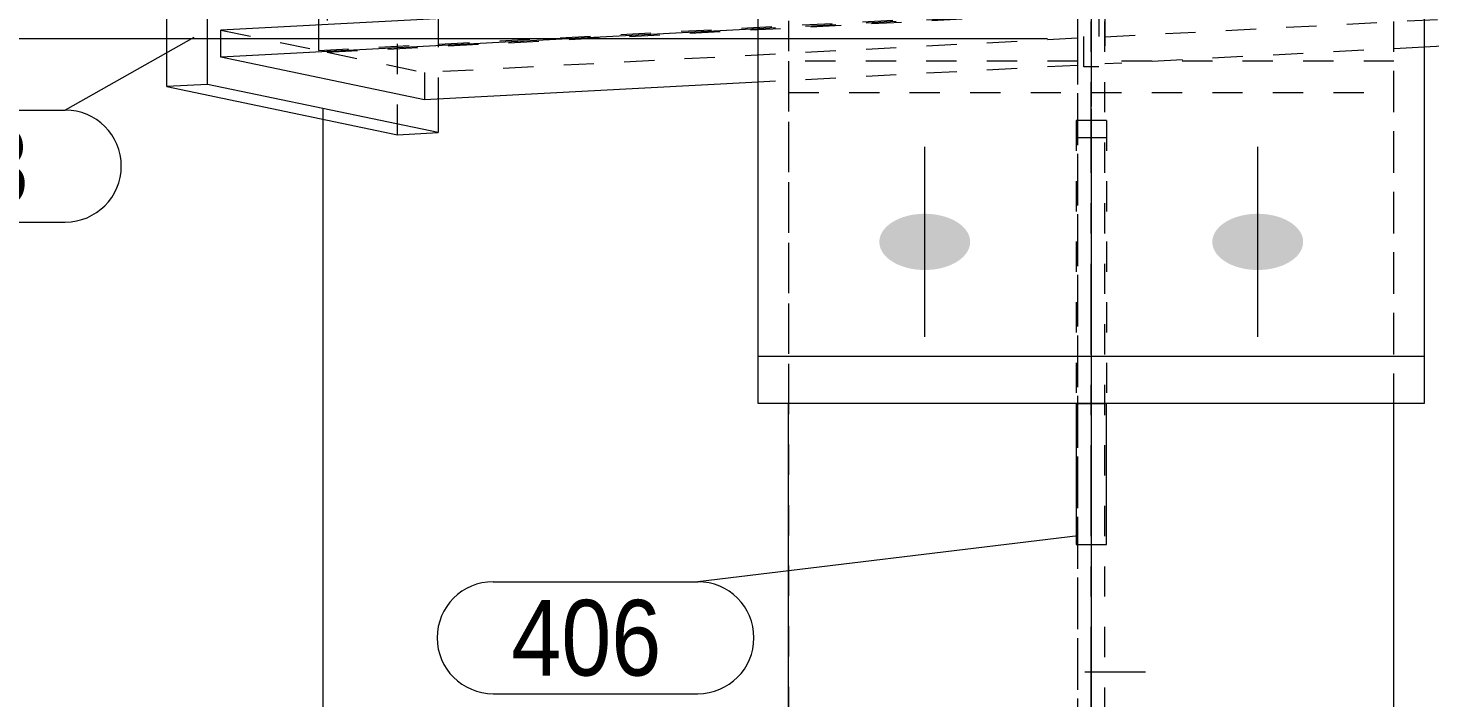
# Model space of a CAD drawing. Header units: millimetres. Extents: x 2 to 579, y 1 to 825.
# Drawn here: x 41.07 to 87.39, y 564.87 to 587 of the extents above; entities that cross this region are included whole.
import ezdxf

# ---------------------------------------------------------------- set-up
doc = ezdxf.new("R2010")
doc.units = ezdxf.units.MM
for name, pattern in [('XKITLINE00', [0]), ('XKITLINE01', [4, 1, -1, 1, -1]), ('XKITLINE02', [4, 2, -2]), ('XKITLINE03', [6, 3, -1, 1, -1])]:
    doc.linetypes.add(name, pattern=pattern)
for name, color, linetype, lineweight in [('Bolt', 3, 'Continuous', 0), ('Dimensions', 7, 'Continuous', 0), ('Part', 2, 'Continuous', 0), ('PartMark', 7, 'Continuous', 0)]:
    doc.layers.add(name, color=color, linetype=linetype, lineweight=lineweight)
doc.styles.add('ARIAL', font='ARIAL.TTF')

# ---------------------------------------------------------------- blocks, each defined once
blk = doc.blocks.new('*A56')
at = {"layer": 'Bolt', "color": 3, "linetype": 'XKITLINE02', "lineweight": 0}
blk.add_line((77.989, 565.715), (74.404, 565.715), dxfattribs=at)
blk = doc.blocks.new('*A57')
at = {"layer": 'Bolt'}
for points in [[(70.66, 579.006), (70.623, 579.007), (70.586, 579.009), (70.55, 579.011), (70.513, 579.013), (70.476, 579.016), (70.44, 579.02), (70.404, 579.024), (70.368, 579.029), (70.332, 579.034), (70.296, 579.04), (70.261, 579.046), (70.226, 579.053), (70.191, 579.06), (70.157, 579.068), (70.123, 579.077), (70.089, 579.086), (70.055, 579.095), (70.022, 579.105), (69.989, 579.116), (69.957, 579.127), (69.925, 579.138), (69.894, 579.15), (69.863, 579.163), (69.833, 579.175), (69.803, 579.189), (69.774, 579.203), (69.745, 579.217), (69.717, 579.232), (69.689, 579.247), (69.662, 579.262), (69.636, 579.278), (69.61, 579.294), (69.585, 579.311), (69.561, 579.328), (69.537, 579.346), (69.514, 579.363), (69.492, 579.382), (69.47, 579.4), (69.449, 579.419), (69.429, 579.438), (69.41, 579.457), (69.391, 579.477), (69.374, 579.497), (69.357, 579.517), (69.341, 579.538), (69.325, 579.558), (69.311, 579.579), (69.297, 579.6), (69.284, 579.622), (69.272, 579.643), (69.261, 579.665), (69.251, 579.687), (69.242, 579.709), (69.233, 579.731), (69.225, 579.754), (69.219, 579.776), (69.213, 579.798), (69.208, 579.821), (69.204, 579.844), (69.201, 579.866), (69.198, 579.889), (69.197, 579.912), (69.197, 579.935), (69.197, 579.957), (69.198, 579.98), (69.201, 580.003), (69.204, 580.026), (69.208, 580.048), (69.213, 580.071), (69.219, 580.093), (69.225, 580.116), (69.233, 580.138), (69.242, 580.16), (69.251, 580.182), (69.261, 580.204), (69.272, 580.226), (69.284, 580.248), (69.297, 580.269), (69.311, 580.29), (69.325, 580.311), (69.341, 580.332), (69.357, 580.352), (69.374, 580.372), (69.391, 580.392), (69.41, 580.412), (69.429, 580.432), (69.449, 580.451), (69.47, 580.469), (69.492, 580.488), (69.514, 580.506), (69.537, 580.524), (69.561, 580.541), (69.585, 580.558), (69.61, 580.575), (69.636, 580.591), (69.662, 580.607), (69.689, 580.623), (69.717, 580.638), (69.745, 580.653), (69.774, 580.667), (69.803, 580.681), (69.833, 580.694), (69.863, 580.707), (69.894, 580.719), (69.925, 580.731), (69.957, 580.743), (69.989, 580.754), (70.022, 580.764), (70.055, 580.774), (70.089, 580.784), (70.123, 580.793), (70.157, 580.801), (70.191, 580.809), (70.226, 580.816), (70.261, 580.823), (70.296, 580.83), (70.332, 580.836), (70.368, 580.841), (70.404, 580.846), (70.44, 580.85), (70.476, 580.853), (70.513, 580.856), (70.55, 580.859), (70.586, 580.861), (70.623, 580.862), (70.66, 580.863), (70.697, 580.863), (70.733, 580.863), (70.77, 580.862), (70.807, 580.861), (70.844, 580.859), (70.88, 580.856), (70.917, 580.853), (70.953, 580.85), (70.989, 580.846), (71.025, 580.841), (71.061, 580.836), (71.097, 580.83), (71.132, 580.823), (71.167, 580.816), (71.202, 580.809), (71.236, 580.801), (71.271, 580.793), (71.304, 580.784), (71.338, 580.774), (71.371, 580.764), (71.404, 580.754), (71.436, 580.743), (71.468, 580.731), (71.499, 580.719), (71.53, 580.707), (71.56, 580.694), (71.59, 580.681), (71.619, 580.667), (71.648, 580.653), (71.676, 580.638), (71.704, 580.623), (71.731, 580.607), (71.757, 580.591), (71.783, 580.575), (71.808, 580.558), (71.832, 580.541), (71.856, 580.524), (71.879, 580.506), (71.901, 580.488), (71.923, 580.469), (71.944, 580.451), (71.964, 580.432), (71.983, 580.412), (72.002, 580.392), (72.019, 580.372), (72.036, 580.352), (72.053, 580.332), (72.068, 580.311), (72.082, 580.29), (72.096, 580.269), (72.109, 580.248), (72.121, 580.226), (72.132, 580.204), (72.142, 580.182), (72.152, 580.16), (72.16, 580.138), (72.168, 580.116), (72.174, 580.093), (72.18, 580.071), (72.185, 580.048), (72.189, 580.026), (72.192, 580.003), (72.195, 579.98), (72.196, 579.957), (72.197, 579.935), (72.196, 579.912), (72.195, 579.889), (72.192, 579.866), (72.189, 579.844), (72.185, 579.821), (72.18, 579.798), (72.174, 579.776), (72.168, 579.754), (72.16, 579.731), (72.152, 579.709), (72.142, 579.687), (72.132, 579.665), (72.121, 579.643), (72.109, 579.622), (72.096, 579.6), (72.082, 579.579), (72.068, 579.558), (72.053, 579.538), (72.036, 579.517), (72.019, 579.497), (72.002, 579.477), (71.983, 579.457), (71.964, 579.438), (71.944, 579.419), (71.923, 579.4), (71.901, 579.382), (71.879, 579.363), (71.856, 579.346), (71.832, 579.328), (71.808, 579.311), (71.783, 579.294), (71.757, 579.278), (71.731, 579.262), (71.704, 579.247), (71.676, 579.232), (71.648, 579.217), (71.619, 579.203), (71.59, 579.189), (71.56, 579.175), (71.53, 579.163), (71.499, 579.15), (71.468, 579.138), (71.436, 579.127), (71.404, 579.116), (71.371, 579.105), (71.338, 579.095), (71.304, 579.086), (71.271, 579.077), (71.236, 579.068), (71.202, 579.06), (71.167, 579.053), (71.132, 579.046), (71.097, 579.04), (71.061, 579.034), (71.025, 579.029), (70.989, 579.024), (70.953, 579.02), (70.917, 579.016), (70.88, 579.013), (70.844, 579.011), (70.807, 579.009), (70.77, 579.007), (70.733, 579.006), (70.697, 579.006)], [(81.66, 579.006), (81.623, 579.007), (81.586, 579.009), (81.55, 579.011), (81.513, 579.013), (81.476, 579.016), (81.44, 579.02), (81.404, 579.024), (81.368, 579.029), (81.332, 579.034), (81.296, 579.04), (81.261, 579.046), (81.226, 579.053), (81.191, 579.06), (81.157, 579.068), (81.123, 579.077), (81.089, 579.086), (81.055, 579.095), (81.022, 579.105), (80.989, 579.116), (80.957, 579.127), (80.925, 579.138), (80.894, 579.15), (80.863, 579.163), (80.833, 579.175), (80.803, 579.189), (80.774, 579.203), (80.745, 579.217), (80.717, 579.232), (80.689, 579.247), (80.662, 579.262), (80.636, 579.278), (80.61, 579.294), (80.585, 579.311), (80.561, 579.328), (80.537, 579.346), (80.514, 579.363), (80.492, 579.382), (80.47, 579.4), (80.449, 579.419), (80.429, 579.438), (80.41, 579.457), (80.391, 579.477), (80.374, 579.497), (80.357, 579.517), (80.341, 579.538), (80.325, 579.558), (80.311, 579.579), (80.297, 579.6), (80.284, 579.622), (80.272, 579.643), (80.261, 579.665), (80.251, 579.687), (80.242, 579.709), (80.233, 579.731), (80.225, 579.754), (80.219, 579.776), (80.213, 579.798), (80.208, 579.821), (80.204, 579.844), (80.201, 579.866), (80.198, 579.889), (80.197, 579.912), (80.197, 579.935), (80.197, 579.957), (80.198, 579.98), (80.201, 580.003), (80.204, 580.026), (80.208, 580.048), (80.213, 580.071), (80.219, 580.093), (80.225, 580.116), (80.233, 580.138), (80.242, 580.16), (80.251, 580.182), (80.261, 580.204), (80.272, 580.226), (80.284, 580.248), (80.297, 580.269), (80.311, 580.29), (80.325, 580.311), (80.341, 580.332), (80.357, 580.352), (80.374, 580.372), (80.391, 580.392), (80.41, 580.412), (80.429, 580.432), (80.449, 580.451), (80.47, 580.469), (80.492, 580.488), (80.514, 580.506), (80.537, 580.524), (80.561, 580.541), (80.585, 580.558), (80.61, 580.575), (80.636, 580.591), (80.662, 580.607), (80.689, 580.623), (80.717, 580.638), (80.745, 580.653), (80.774, 580.667), (80.803, 580.681), (80.833, 580.694), (80.863, 580.707), (80.894, 580.719), (80.925, 580.731), (80.957, 580.743), (80.989, 580.754), (81.022, 580.764), (81.055, 580.774), (81.089, 580.784), (81.123, 580.793), (81.157, 580.801), (81.191, 580.809), (81.226, 580.816), (81.261, 580.823), (81.296, 580.83), (81.332, 580.836), (81.368, 580.841), (81.404, 580.846), (81.44, 580.85), (81.476, 580.853), (81.513, 580.856), (81.55, 580.859), (81.586, 580.861), (81.623, 580.862), (81.66, 580.863), (81.697, 580.863), (81.733, 580.863), (81.77, 580.862), (81.807, 580.861), (81.844, 580.859), (81.88, 580.856), (81.917, 580.853), (81.953, 580.85), (81.989, 580.846), (82.025, 580.841), (82.061, 580.836), (82.097, 580.83), (82.132, 580.823), (82.167, 580.816), (82.202, 580.809), (82.236, 580.801), (82.271, 580.793), (82.304, 580.784), (82.338, 580.774), (82.371, 580.764), (82.404, 580.754), (82.436, 580.743), (82.468, 580.731), (82.499, 580.719), (82.53, 580.707), (82.56, 580.694), (82.59, 580.681), (82.619, 580.667), (82.648, 580.653), (82.676, 580.638), (82.704, 580.623), (82.731, 580.607), (82.757, 580.591), (82.783, 580.575), (82.808, 580.558), (82.832, 580.541), (82.856, 580.524), (82.879, 580.506), (82.901, 580.488), (82.923, 580.469), (82.944, 580.451), (82.964, 580.432), (82.983, 580.412), (83.002, 580.392), (83.019, 580.372), (83.036, 580.352), (83.053, 580.332), (83.068, 580.311), (83.082, 580.29), (83.096, 580.269), (83.109, 580.248), (83.121, 580.226), (83.132, 580.204), (83.142, 580.182), (83.152, 580.16), (83.16, 580.138), (83.168, 580.116), (83.174, 580.093), (83.18, 580.071), (83.185, 580.048), (83.189, 580.026), (83.192, 580.003), (83.195, 579.98), (83.196, 579.957), (83.197, 579.935), (83.196, 579.912), (83.195, 579.889), (83.192, 579.866), (83.189, 579.844), (83.185, 579.821), (83.18, 579.798), (83.174, 579.776), (83.168, 579.754), (83.16, 579.731), (83.152, 579.709), (83.142, 579.687), (83.132, 579.665), (83.121, 579.643), (83.109, 579.622), (83.096, 579.6), (83.082, 579.579), (83.068, 579.558), (83.053, 579.538), (83.036, 579.517), (83.019, 579.497), (83.002, 579.477), (82.983, 579.457), (82.964, 579.438), (82.944, 579.419), (82.923, 579.4), (82.901, 579.382), (82.879, 579.363), (82.856, 579.346), (82.832, 579.328), (82.808, 579.311), (82.783, 579.294), (82.757, 579.278), (82.731, 579.262), (82.704, 579.247), (82.676, 579.232), (82.648, 579.217), (82.619, 579.203), (82.59, 579.189), (82.56, 579.175), (82.53, 579.163), (82.499, 579.15), (82.468, 579.138), (82.436, 579.127), (82.404, 579.116), (82.371, 579.105), (82.338, 579.095), (82.304, 579.086), (82.271, 579.077), (82.236, 579.068), (82.202, 579.06), (82.167, 579.053), (82.132, 579.046), (82.097, 579.04), (82.061, 579.034), (82.025, 579.029), (81.989, 579.024), (81.953, 579.02), (81.917, 579.016), (81.88, 579.013), (81.844, 579.011), (81.807, 579.009), (81.77, 579.007), (81.733, 579.006), (81.697, 579.006)]]:
    blk.add_hatch(color=3, dxfattribs=at).paths.add_polyline_path(points, flags=17)
at = {"layer": 'Bolt', "color": 3, "linetype": 'XKITLINE00', "lineweight": 0}
for p, q in [((70.697, 576.793), (70.697, 583.076)), ((81.697, 576.793), (81.697, 583.076))]:
    blk.add_line(p, q, dxfattribs=at)
blk = doc.blocks.new('*A70')
at = {"layer": 'Part', "color": 7, "linetype": 'XKITLINE01', "lineweight": 0}
for p, q in [((66.197, 649.238), (66.197, 534.215)), ((86.197, 534.215), (86.197, 649.238)), ((75.747, 648.135), (75.747, 534.215)), ((76.647, 534.215), (76.647, 648.135))]:
    blk.add_line(p, q, dxfattribs=at)
at = {"layer": 'Part', "color": 7, "linetype": 'XKITLINE03', "lineweight": 0}
blk.add_line((76.197, 534.215), (76.197, 641.501), dxfattribs=at)
blk = doc.blocks.new('*A71')
at = {"layer": 'Part', "color": 2, "linetype": 'XKITLINE00', "lineweight": 0}
for p, q in [((65.197, 574.59), (65.197, 658.501)), ((87.197, 658.501), (87.197, 574.59)), ((65.197, 576.16), (87.197, 576.16)), ((87.197, 574.59), (65.197, 574.59))]:
    blk.add_line(p, q, dxfattribs=at)
blk = doc.blocks.new('*A73')
at = {"layer": 'Part', "color": 7, "linetype": 'XKITLINE01', "lineweight": 0}
for p, q in [((76.697, 583.943), (75.697, 583.943)), ((75.697, 583.943), (75.697, 574.59)), ((76.697, 583.943), (76.697, 574.59)), ((75.697, 583.379), (76.697, 583.379))]:
    blk.add_line(p, q, dxfattribs=at)
at = {"layer": 'Part', "color": 2, "linetype": 'XKITLINE00', "lineweight": 0}
for p, q in [((75.697, 574.59), (76.697, 574.59)), ((75.697, 574.59), (75.697, 569.939)), ((76.697, 569.939), (76.697, 574.59)), ((75.697, 569.939), (76.697, 569.939))]:
    blk.add_line(p, q, dxfattribs=at)
blk = doc.blocks.new('*A88')
at = {"layer": 'Part', "color": 7, "linetype": 'XKITLINE01', "lineweight": 0}
for p, q in [((75.947, 585.715), (75.947, 595.716)), ((75.947, 595.716), (76.447, 595.716)), ((75.947, 595.715), (76.447, 595.715)), ((76.447, 595.716), (76.447, 585.715)), ((76.447, 585.715), (75.947, 585.715))]:
    blk.add_line(p, q, dxfattribs=at)
blk = doc.blocks.new('*A92')
at = {"layer": 'Part', "color": 7, "linetype": 'XKITLINE01', "lineweight": 0}
for p, q in [((75.747, 612.847), (75.747, 534.215)), ((76.647, 534.215), (76.647, 612.847)), ((75.747, 585.904), (66.197, 585.904)), ((66.197, 585.904), (66.197, 574.59)), ((86.197, 585.904), (76.647, 585.904)), ((86.197, 574.59), (86.197, 585.904)), ((66.197, 584.872), (86.197, 584.872))]:
    blk.add_line(p, q, dxfattribs=at)
at = {"layer": 'Part', "color": 7, "linetype": 'XKITLINE03', "lineweight": 0}
blk.add_line((76.197, 611.404), (76.197, 534.215), dxfattribs=at)
at = {"layer": 'Part', "color": 2, "linetype": 'XKITLINE00', "lineweight": 0}
for p, q in [((66.197, 534.215), (66.197, 574.59)), ((86.197, 534.215), (86.197, 574.59))]:
    blk.add_line(p, q, dxfattribs=at)
blk = doc.blocks.new('*A95')
at = {"layer": 'Part', "color": 2, "linetype": 'XKITLINE00', "lineweight": 0}
for p, q in [((97.771, 618.521), (87.197, 617.964)), ((97.771, 617.626), (87.197, 617.069)), ((97.771, 616.784), (87.197, 616.227)), ((97.771, 589.581), (87.197, 589.025)), ((97.771, 588.686), (87.197, 588.13)), ((101.145, 587.103), (87.197, 586.37))]:
    blk.add_line(p, q, dxfattribs=at)
at = {"layer": 'Part', "color": 7, "linetype": 'XKITLINE01', "lineweight": 0}
for p, q in [((98.219, 618.544), (97.771, 618.521)), ((98.219, 617.649), (98.219, 618.544)), ((104.945, 617.138), (98.219, 618.544)), ((87.197, 617.964), (76.647, 617.409)), ((76.647, 617.409), (76.647, 585.814)), ((98.219, 617.649), (97.771, 617.626)), ((98.219, 617.649), (101.436, 616.976)), ((76.647, 615.649), (104.945, 617.138)), ((87.197, 617.069), (76.647, 616.514)), ((76.647, 615.596), (101.728, 616.916)), ((101.436, 616.976), (97.771, 616.784)), ((101.436, 588.932), (101.436, 616.976)), ((101.728, 616.916), (104.945, 616.243)), ((101.728, 588.871), (101.728, 616.916)), ((104.945, 616.243), (104.945, 617.138)), ((76.647, 614.754), (104.945, 616.243)), ((87.197, 616.227), (76.647, 615.672)), ((98.219, 589.605), (97.771, 589.581)), ((98.219, 588.71), (98.219, 589.605)), ((101.436, 588.932), (98.219, 589.605)), ((87.197, 589.025), (76.647, 588.47)), ((76.647, 587.628), (101.436, 588.932)), ((76.647, 587.551), (101.728, 588.871)), ((98.219, 588.71), (97.771, 588.686)), ((98.219, 588.71), (104.945, 587.303)), ((104.945, 588.198), (101.728, 588.871)), ((76.647, 586.709), (104.945, 588.198)), ((104.945, 587.303), (104.945, 588.198)), ((87.197, 588.13), (76.647, 587.575)), ((104.945, 587.303), (101.145, 587.103)), ((87.197, 586.37), (76.647, 585.814))]:
    blk.add_line(p, q, dxfattribs=at)
at = {"layer": 'Part', "color": 7, "linetype": 'XKITLINE03', "lineweight": 0}
blk.add_line((67.708, 601.142), (110.521, 603.394), dxfattribs=at)
blk = doc.blocks.new('*A96')
at = {"layer": 'Part', "color": 7, "linetype": 'XKITLINE01', "lineweight": 0}
for p, q in [((75.747, 617.362), (65.197, 616.807)), ((75.747, 617.362), (75.747, 585.767)), ((75.747, 616.467), (65.197, 615.912)), ((47.448, 615.873), (54.174, 614.467)), ((50.957, 614.244), (75.747, 615.549)), ((54.174, 614.467), (75.747, 615.602)), ((75.747, 615.625), (65.197, 615.07)), ((54.174, 613.571), (75.747, 614.707)), ((54.174, 613.571), (50.957, 614.244)), ((50.957, 614.244), (50.957, 586.2)), ((54.174, 614.467), (54.174, 613.571)), ((75.747, 588.422), (65.197, 587.867)), ((50.665, 586.261), (75.747, 587.58)), ((50.957, 586.2), (75.747, 587.504)), ((75.747, 587.527), (65.197, 586.972)), ((47.448, 586.933), (50.665, 586.261)), ((50.665, 587.103), (50.665, 586.261)), ((75.747, 586.662), (54.174, 585.527)), ((50.957, 586.2), (54.174, 585.527)), ((54.174, 585.527), (54.174, 584.632)), ((75.747, 585.767), (65.197, 585.212))]:
    blk.add_line(p, q, dxfattribs=at)
at = {"layer": 'Part', "color": 2, "linetype": 'XKITLINE00', "lineweight": 0}
for p, q in [((65.197, 616.807), (47.448, 615.873)), ((65.197, 615.912), (47.448, 614.978)), ((47.448, 614.978), (47.448, 615.873)), ((65.197, 615.07), (50.665, 614.305)), ((50.665, 614.305), (47.448, 614.978)), ((50.665, 614.305), (50.665, 587.103)), ((65.197, 587.867), (47.448, 586.933)), ((65.197, 586.972), (47.448, 586.038)), ((47.448, 586.038), (47.448, 586.933)), ((54.174, 584.632), (47.448, 586.038)), ((65.197, 585.212), (54.174, 584.632))]:
    blk.add_line(p, q, dxfattribs=at)
at = {"layer": 'Part', "color": 7, "linetype": 'XKITLINE03', "lineweight": 0}
blk.add_line((41.873, 599.782), (84.685, 602.035), dxfattribs=at)
blk = doc.blocks.new('*A97')
at = {"layer": 'Part', "color": 2, "linetype": 'XKITLINE00', "lineweight": 0}
for p, q in [((45.659, 616.891), (47, 616.961)), ((45.659, 585.067), (45.659, 616.891)), ((47, 585.138), (47, 616.961)), ((47, 616.961), (51.248, 616.073)), ((47, 585.138), (45.659, 585.067)), ((45.659, 585.067), (53.281, 583.473)), ((54.622, 583.544), (47, 585.138)), ((54.622, 584.656), (54.622, 583.544)), ((53.281, 583.473), (54.622, 583.544))]:
    blk.add_line(p, q, dxfattribs=at)
at = {"layer": 'Part', "color": 7, "linetype": 'XKITLINE01', "lineweight": 0}
for p, q in [((53.281, 615.297), (45.659, 616.891)), ((51.248, 616.073), (54.622, 615.367)), ((53.281, 615.297), (54.622, 615.367)), ((53.281, 583.473), (53.281, 615.297)), ((54.622, 615.367), (54.622, 584.656))]:
    blk.add_line(p, q, dxfattribs=at)
blk = doc.blocks.new('*A260')
at = {"layer": 'Dimensions', "color": 7, "linetype": 'XKITLINE00', "lineweight": 0}
for p, q in [((50.811, 584.335), (50.811, 176.687)), ((76.197, 584.335), (76.197, 176.687))]:
    blk.add_line(p, q, dxfattribs=at)
blk = doc.blocks.new('*A275')
at = {"layer": 'Dimensions', "color": 7, "linetype": 'XKITLINE00', "lineweight": 0}
blk.add_line((74.747, 586.647), (17.347, 586.647), dxfattribs=at)
blk = doc.blocks.new('*A276')
at = {"layer": 'Dimensions', "color": 7, "linetype": 'XKITLINE00', "lineweight": 0}
blk.add_line((74.747, 586.647), (17.347, 586.647), dxfattribs=at)
blk = doc.blocks.new('*A279')
at = {"layer": 'PartMark', "color": 7, "linetype": 'XKITLINE00', "lineweight": 0}
for p, q in [((46.547, 586.682), (42.305, 584.289)), ((35.542, 584.289), (42.305, 584.289)), ((35.542, 580.589), (42.305, 580.589))]:
    blk.add_line(p, q, dxfattribs=at)
for centre, start, end in [((35.542, 582.439), 90, 270), ((42.305, 582.439), 270, 90)]:
    blk.add_arc(centre, 1.85, start, end, dxfattribs=at)
at = {"layer": 'PartMark', "color": 3, "style": 'ARIAL', "width": 0.85}
blk.add_text('253', height=2.5, dxfattribs=at).set_placement((36.142, 581.189))
blk = doc.blocks.new('*A293')
at = {"layer": 'PartMark', "color": 7, "linetype": 'XKITLINE00', "lineweight": 0}
for p, q in [((75.761, 570.222), (63.203, 568.707)), ((56.44, 568.707), (63.203, 568.707)), ((56.44, 565.007), (63.203, 565.007))]:
    blk.add_line(p, q, dxfattribs=at)
for centre, start, end in [((56.44, 566.857), 90, 270), ((63.203, 566.857), 270, 90)]:
    blk.add_arc(centre, 1.85, start, end, dxfattribs=at)
at = {"layer": 'PartMark', "color": 3, "style": 'ARIAL', "width": 0.85}
blk.add_text('406', height=2.5, dxfattribs=at).set_placement((57.04, 565.607))

msp = doc.modelspace()

# ---------------------------------------------------------------- block references
at = {"lineweight": 0}
for name in ['*A71', '*A57', '*A276', '*A95', '*A96', '*A97', '*A92', '*A88', '*A275', '*A279', '*A260', '*A73', '*A293', '*A56']:
    msp.add_blockref(name, (0, 0), dxfattribs=at)
at = {"layer": 'Part', "lineweight": 0}
msp.add_blockref('*A70', (0, 0), dxfattribs=at)

doc.saveas('drawing.dxf')
